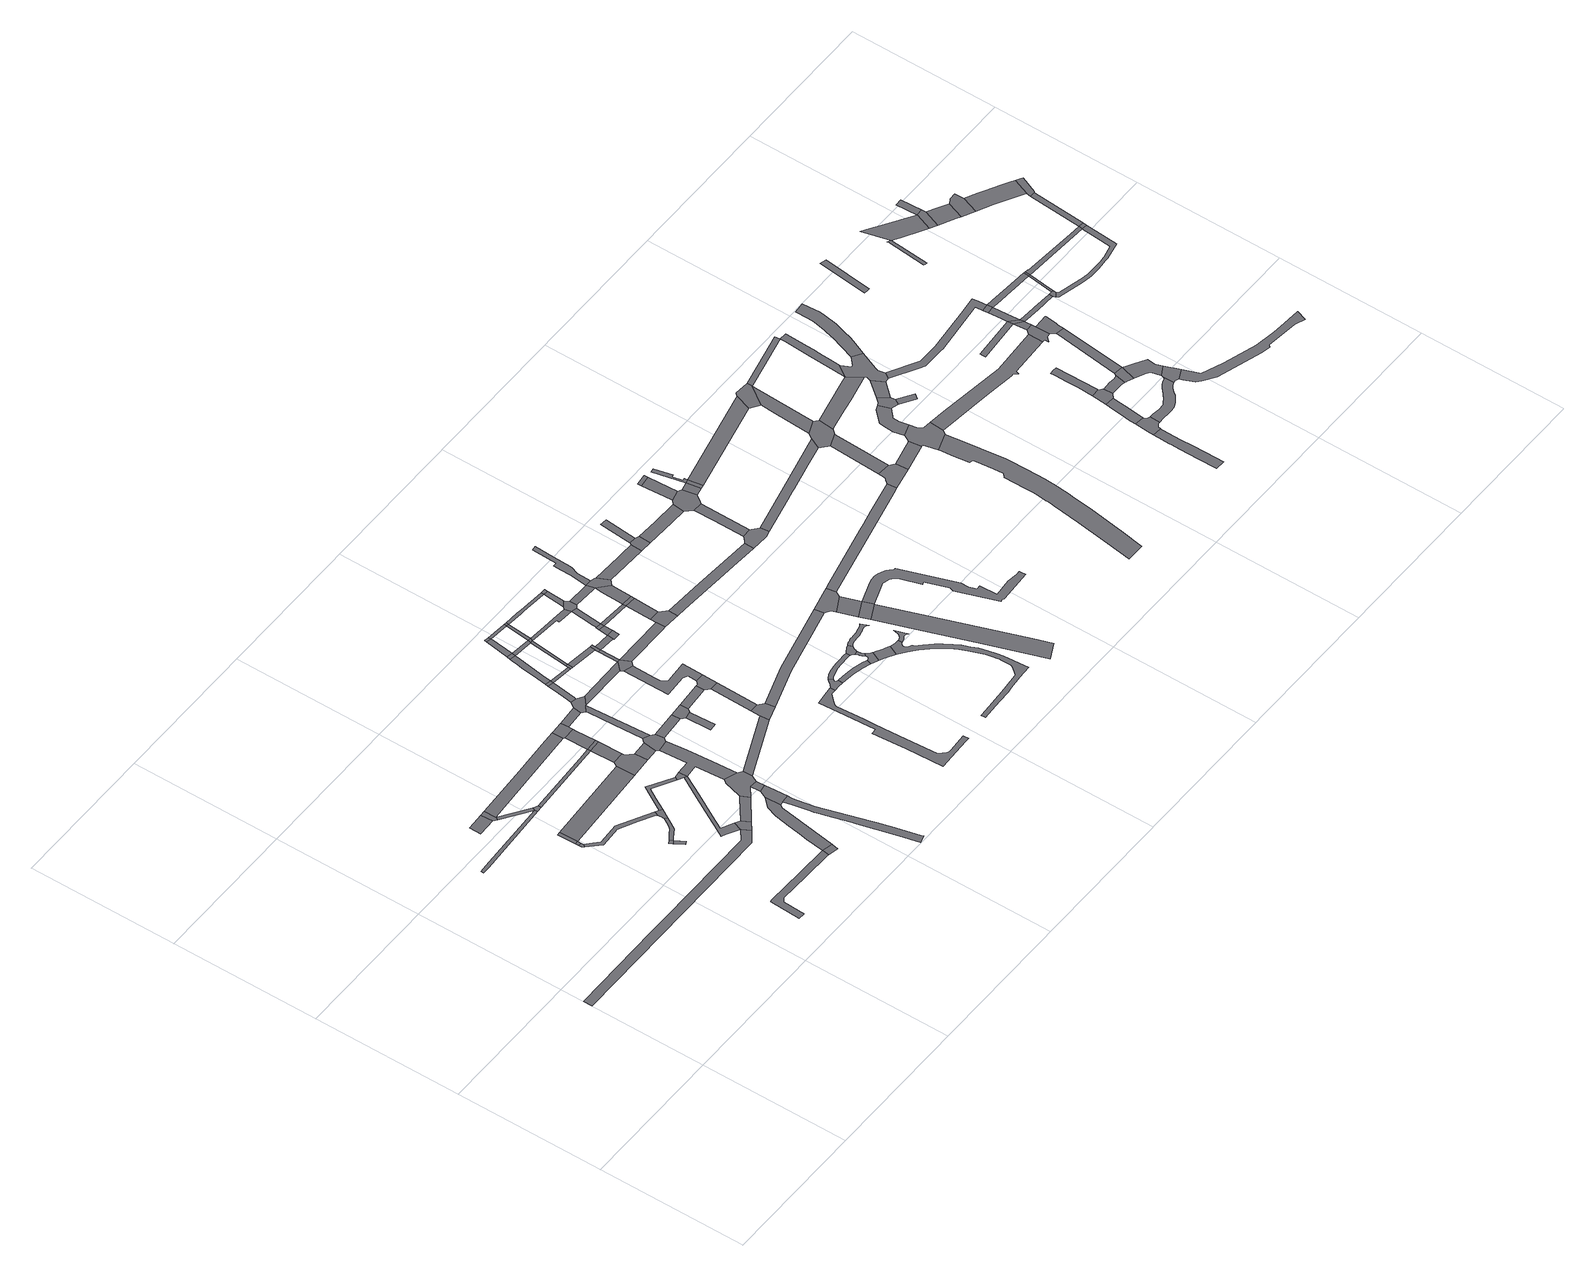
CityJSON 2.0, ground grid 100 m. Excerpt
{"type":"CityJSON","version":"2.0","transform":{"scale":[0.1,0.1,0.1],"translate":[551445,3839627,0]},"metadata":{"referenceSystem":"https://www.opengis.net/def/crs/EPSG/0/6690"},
"CityObjects":{
"road1":{"type":"Road","attributes":{"RoadStructureAttribute.sectionType":"1"},"geometry":[{"type":"MultiSurface","lod":"1","boundaries":[[[0,1,2,3,4,5,6,7]]]}]},
"road2":{"type":"Road","attributes":{"RoadStructureAttribute.sectionType":"1"},"geometry":[{"type":"MultiSurface","lod":"1","boundaries":[[[8,9,10,11,12,13]]]}]},
"road3":{"type":"Road","attributes":{"RoadStructureAttribute.sectionType":"1"},"geometry":[{"type":"MultiSurface","lod":"1","boundaries":[[[14,15,16,17,18,19]]]}]},
"road4":{"type":"Road","geometry":[{"type":"MultiSurface","lod":"1","boundaries":[[[20,21,22,23,24]]]}]},
"road5":{"type":"Road","attributes":{"RoadStructureAttribute.sectionType":"1"},"geometry":[{"type":"MultiSurface","lod":"1","boundaries":[[[25,26,21,20]]]}]},
"road6":{"type":"Road","geometry":[{"type":"MultiSurface","lod":"1","boundaries":[[[27,28,26,25]]]}]},
"road7":{"type":"Road","geometry":[{"type":"MultiSurface","lod":"1","boundaries":[[[29,14,19,30,31]]]}]},
"road8":{"type":"Road","attributes":{"RoadStructureAttribute.sectionType":"1"},"geometry":[{"type":"MultiSurface","lod":"1","boundaries":[[[31,30,8,32]]]}]},
"road9":{"type":"Road","attributes":{"RoadStructureAttribute.sectionType":"1"},"geometry":[{"type":"MultiSurface","lod":"1","boundaries":[[[33,34,35,36,37,38,39,40,41,42,43,44]]]}]},
"road10":{"type":"Road","attributes":{"RoadStructureAttribute.sectionType":"1"},"geometry":[{"type":"MultiSurface","lod":"1","boundaries":[[[45,46,47,24,23,48,49,50,51,52,53,54]]]}]},
"road11":{"type":"Road","geometry":[{"type":"MultiSurface","lod":"1","boundaries":[[[32,8,13,55,56]]]}]},
"road12":{"type":"Road","geometry":[{"type":"MultiSurface","lod":"1","boundaries":[[[57,58,59,60]]]}]},
"road13":{"type":"Road","geometry":[{"type":"MultiSurface","lod":"1","boundaries":[[[61,62,60,59]]]}]},
"road14":{"type":"Road","attributes":{"RoadStructureAttribute.sectionType":"1"},"geometry":[{"type":"MultiSurface","lod":"1","boundaries":[[[63,64,65,66,67,57,60,68,69,70,71]]]}]},
"road15":{"type":"Road","attributes":{"RoadStructureAttribute.sectionType":"1"},"geometry":[{"type":"MultiSurface","lod":"1","boundaries":[[[72,73,74,75,27,25,76,77]]]}]},
"road16":{"type":"Road","geometry":[{"type":"MultiSurface","lod":"1","boundaries":[[[54,53,78,79,63,71,80,81]]]}]},
"road17":{"type":"Road","attributes":{"RoadStructureAttribute.sectionType":"1"},"geometry":[{"type":"MultiSurface","lod":"1","boundaries":[[[82,83,84,29,31,85,86]]]}]},
"road18":{"type":"Road","geometry":[{"type":"MultiSurface","lod":"1","boundaries":[[[44,43,87,88]]]}]},
"road19":{"type":"Road","geometry":[{"type":"MultiSurface","lod":"1","boundaries":[[[89,0,7,90,91]]]}]},
"road20":{"type":"Road","attributes":{"RoadStructureAttribute.sectionType":"1"},"geometry":[{"type":"MultiSurface","lod":"1","boundaries":[[[92,93,56,55,94,95]]]}]},
"road21":{"type":"Road","attributes":{"RoadStructureAttribute.sectionType":"1"},"geometry":[{"type":"MultiSurface","lod":"1","boundaries":[[[96,97,98,99,100,101,0,89,102,103,104,105]]]}]},
"road22":{"type":"Road","attributes":{"RoadStructureAttribute.sectionType":"1"},"geometry":[{"type":"MultiSurface","lod":"1","boundaries":[[[106,107,81,80,108,109,110,111]]]}]},
"road23":{"type":"Road","attributes":{"RoadStructureAttribute.sectionType":"1"},"geometry":[{"type":"MultiSurface","lod":"1","boundaries":[[[112,113,114,115,116,117,44,88,118,119]]]}]},
"road24":{"type":"Road","attributes":{"RoadStructureAttribute.sectionType":"1"},"geometry":[{"type":"MultiSurface","lod":"1","boundaries":[[[120,121,91,90,122]]]}]},
"road25":{"type":"Road","geometry":[{"type":"MultiSurface","lod":"1","boundaries":[[[123,111,110,96,105]]]}]},
"road26":{"type":"Road","attributes":{"function":"3","RoadStructureAttribute.sectionType":"1"},"geometry":[{"type":"MultiSurface","lod":"1","boundaries":[[[124,125,126,127,128,129,130,131,132,133,134,135,136,137,138,139,140,141,142,143]]]}]},
"road27":{"type":"Road","geometry":[{"type":"MultiSurface","lod":"1","boundaries":[[[144,145,146,72,77,147,148,149]]]}]},
"road28":{"type":"Road","geometry":[{"type":"MultiSurface","lod":"1","boundaries":[[[150,151,152,112,119,133,132]]]}]},
"road29":{"type":"Road","attributes":{"RoadStructureAttribute.sectionType":"1"},"geometry":[{"type":"MultiSurface","lod":"1","boundaries":[[[153,95,146,145]]]}]},
"road30":{"type":"Road","geometry":[{"type":"MultiSurface","lod":"1","boundaries":[[[154,155,156,157,158,159,120,122,160,161,162,163,164,165,166]]]}]},
"road31":{"type":"Road","geometry":[{"type":"MultiSurface","lod":"1","boundaries":[[[167,92,95,153]]]}]},
"road32":{"type":"Road","attributes":{"function":"3","RoadStructureAttribute.sectionType":"1"},"geometry":[{"type":"MultiSurface","lod":"1","boundaries":[[[160,152,151,161]]]}]},
"road33":{"type":"Road","attributes":{"RoadStructureAttribute.sectionType":"1"},"geometry":[{"type":"MultiSurface","lod":"1","boundaries":[[[168,169,170,92,167]]]}]},
"road34":{"type":"Road","geometry":[{"type":"MultiSurface","lod":"1","boundaries":[[[171,172,173,174,175,123,105,176,154,166]]]}]},
"road35":{"type":"Road","geometry":[{"type":"MultiSurface","lod":"1","boundaries":[[[177,178,82,86,170,169,179,180]]]}]},
"road36":{"type":"Road","attributes":{"RoadStructureAttribute.sectionType":"1"},"geometry":[{"type":"MultiSurface","lod":"1","boundaries":[[[181,149,148,182]]]}]},
"road37":{"type":"Road","geometry":[{"type":"MultiSurface","lod":"1","boundaries":[[[183,184,181,182,185,186,174,173,187,188,189,190]]]}]},
"road38":{"type":"Road","attributes":{"RoadStructureAttribute.sectionType":"1"},"geometry":[{"type":"MultiSurface","lod":"1","boundaries":[[[191,177,180,192]]]}]},
"road39":{"type":"Road","attributes":{"function":"3","RoadStructureAttribute.sectionType":"1"},"geometry":[{"type":"MultiSurface","lod":"1","boundaries":[[[193,194,195,196,183,190]]]}]},
"road40":{"type":"Road","attributes":{"RoadStructureAttribute.sectionType":"1"},"geometry":[{"type":"MultiSurface","lod":"1","boundaries":[[[197,189,188,198]]]}]},
"road41":{"type":"Road","geometry":[{"type":"MultiSurface","lod":"1","boundaries":[[[199,191,192,194,193,200,201]]]}]},
"road42":{"type":"Road","attributes":{"RoadStructureAttribute.sectionType":"1"},"geometry":[{"type":"MultiSurface","lod":"1","boundaries":[[[202,203,164,163,204]]]}]},
"road43":{"type":"Road","attributes":{"function":"3","RoadStructureAttribute.sectionType":"1"},"geometry":[{"type":"MultiSurface","lod":"1","boundaries":[[[205,206,207,208,209,199,201,210,211,212,213]]]}]},
"road44":{"type":"Road","geometry":[{"type":"MultiSurface","lod":"1","boundaries":[[[214,205,213,215]]]}]},
"road45":{"type":"Road","geometry":[{"type":"MultiSurface","lod":"1","boundaries":[[[216,217,218,219]]]}]},
"road46":{"type":"Road","geometry":[{"type":"MultiSurface","lod":"1","boundaries":[[[220,197,198,219,218,221]]]}]},
"road47":{"type":"Road","attributes":{"function":"3","RoadStructureAttribute.sectionType":"1"},"geometry":[{"type":"MultiSurface","lod":"1","boundaries":[[[222,223,224,225,226,227,214,215,228,229,230]]]}]},
"road48":{"type":"Road","attributes":{"RoadStructureAttribute.sectionType":"1"},"geometry":[{"type":"MultiSurface","lod":"1","boundaries":[[[231,215,213,232,233,234]]]}]},
"road49":{"type":"Road","attributes":{"RoadStructureAttribute.sectionType":"1"},"geometry":[{"type":"MultiSurface","lod":"1","boundaries":[[[235,236,200,193,237,238]]]}]},
"road50":{"type":"Road","geometry":[{"type":"MultiSurface","lod":"1","boundaries":[[[239,222,230,240]]]}]},
"road51":{"type":"Road","geometry":[{"type":"MultiSurface","lod":"1","boundaries":[[[241,234,233,242,243]]]}]},
"road52":{"type":"Road","attributes":{"RoadStructureAttribute.sectionType":"1"},"geometry":[{"type":"MultiSurface","lod":"1","boundaries":[[[244,220,221,245]]]}]},
"road53":{"type":"Road","attributes":{"function":"3","RoadStructureAttribute.sectionType":"1"},"geometry":[{"type":"MultiSurface","lod":"1","boundaries":[[[246,239,240,247]]]}]},
"road54":{"type":"Road","geometry":[{"type":"MultiSurface","lod":"1","boundaries":[[[248,246,247,249]]]}]},
"road55":{"type":"Road","attributes":{"RoadStructureAttribute.sectionType":"1"},"geometry":[{"type":"MultiSurface","lod":"1","boundaries":[[[240,230,250,251]]]}]},
"road56":{"type":"Road","geometry":[{"type":"MultiSurface","lod":"1","boundaries":[[[252,202,204,253,254,255]]]}]},
"road57":{"type":"Road","attributes":{"RoadStructureAttribute.sectionType":"1"},"geometry":[{"type":"MultiSurface","lod":"1","boundaries":[[[256,257,250,258,241,243]]]}]},
"road58":{"type":"Road","attributes":{"RoadStructureAttribute.sectionType":"1"},"geometry":[{"type":"MultiSurface","lod":"1","boundaries":[[[259,252,255,260]]]}]},
"road59":{"type":"Road","attributes":{"RoadStructureAttribute.sectionType":"1"},"geometry":[{"type":"MultiSurface","lod":"1","boundaries":[[[243,242,261,262,263]]]}]},
"road60":{"type":"Road","geometry":[{"type":"MultiSurface","lod":"1","boundaries":[[[238,237,264,265,266,267]]]}]},
"road61":{"type":"Road","geometry":[{"type":"MultiSurface","lod":"1","boundaries":[[[251,250,257,268]]]}]},
"road62":{"type":"Road","attributes":{"RoadStructureAttribute.sectionType":"1"},"geometry":[{"type":"MultiSurface","lod":"1","boundaries":[[[269,249,247,270,271]]]}]},
"road63":{"type":"Road","geometry":[{"type":"MultiSurface","lod":"1","boundaries":[[[272,273,244,245,259,260,274]]]}]},
"road64":{"type":"Road","attributes":{"RoadStructureAttribute.sectionType":"1"},"geometry":[{"type":"MultiSurface","lod":"1","boundaries":[[[264,275,276,277,272,274,278,279,280,281,265]]]}]},
"road65":{"type":"Road","geometry":[{"type":"MultiSurface","lod":"1","boundaries":[[[282,283,238,267]]]}]},
"road66":{"type":"Road","attributes":{"RoadStructureAttribute.sectionType":"1"},"geometry":[{"type":"MultiSurface","lod":"1","boundaries":[[[270,251,268,284,285]]]}]},
"road67":{"type":"Road","geometry":[{"type":"MultiSurface","lod":"1","boundaries":[[[286,287,288,263,262,289,283,282,290]]]}]},
"road68":{"type":"Road","geometry":[{"type":"MultiSurface","lod":"1","boundaries":[[[271,270,285,291]]]}]},
"road69":{"type":"Road","attributes":{"RoadStructureAttribute.sectionType":"1"},"geometry":[{"type":"MultiSurface","lod":"1","boundaries":[[[292,293,294,295,296,297,298,299,300,301,302,303,304,305,306,307,308,309,310,311,312,313,314,315,316,317,318,319,320,321,322]]]}]},
"road70":{"type":"Road","attributes":{"RoadStructureAttribute.sectionType":"1"},"geometry":[{"type":"MultiSurface","lod":"1","boundaries":[[[290,282,323,324]]]}]},
"road71":{"type":"Road","attributes":{"RoadStructureAttribute.sectionType":"1"},"geometry":[{"type":"MultiSurface","lod":"1","boundaries":[[[325,326,268,257,327,328,329,330,331,332]]]}]},
"road72":{"type":"Road","attributes":{"RoadStructureAttribute.sectionType":"1"},"geometry":[{"type":"MultiSurface","lod":"1","boundaries":[[[333,267,266,334,335,336]]]}]},
"road73":{"type":"Road","attributes":{"RoadStructureAttribute.sectionType":"1"},"geometry":[{"type":"MultiSurface","lod":"1","boundaries":[[[324,323,337,338,339]]]}]},
"road74":{"type":"Road","attributes":{"RoadStructureAttribute.sectionType":"1"},"geometry":[{"type":"MultiSurface","lod":"1","boundaries":[[[340,324,339,341,342]]]}]},
"road75":{"type":"Road","attributes":{"RoadStructureAttribute.sectionType":"1"},"geometry":[{"type":"MultiSurface","lod":"1","boundaries":[[[343,344,291,285,345,346,347,348,349]]]}]},
"road76":{"type":"Road","geometry":[{"type":"MultiSurface","lod":"1","boundaries":[[[350,351,352,340,342,353,354]]]}]},
"road77":{"type":"Road","geometry":[{"type":"MultiSurface","lod":"1","boundaries":[[[355,356,357,358,359,360,292,322,361,362,363,364,365,366,367,368]]]}]},
"road78":{"type":"Road","attributes":{"RoadStructureAttribute.sectionType":"1"},"geometry":[{"type":"MultiSurface","lod":"1","boundaries":[[[331,369,354,353,370]]]}]},
"road79":{"type":"Road","geometry":[{"type":"MultiSurface","lod":"1","boundaries":[[[371,372,332,331,370,373,374]]]}]},
"road80":{"type":"Road","attributes":{"RoadStructureAttribute.sectionType":"1"},"geometry":[{"type":"MultiSurface","lod":"1","boundaries":[[[375,353,342,376,377]]]}]},
"road81":{"type":"Road","attributes":{"RoadStructureAttribute.sectionType":"1"},"geometry":[{"type":"MultiSurface","lod":"1","boundaries":[[[348,372,371,378]]]}]},
"road82":{"type":"Road","attributes":{"RoadStructureAttribute.sectionType":"1"},"geometry":[{"type":"MultiSurface","lod":"1","boundaries":[[[379,380,254,253,381,382]]]}]},
"road83":{"type":"Road","attributes":{"RoadStructureAttribute.sectionType":"1"},"geometry":[{"type":"MultiSurface","lod":"1","boundaries":[[[383,384,385,386,387,363,362,388,389,390,391,392,393]]]}]},
"road84":{"type":"Road","attributes":{"RoadStructureAttribute.sectionType":"1"},"geometry":[{"type":"MultiSurface","lod":"1","boundaries":[[[394,395,396,397,398,399,400,401,402,355,368,403,404,405,406,407,408,409,410,411,412,413,414]]]}]},
"road85":{"type":"Road","geometry":[{"type":"MultiSurface","lod":"1","boundaries":[[[349,348,378,415]]]}]},
"road86":{"type":"Road","geometry":[{"type":"MultiSurface","lod":"1","boundaries":[[[416,336,335,417,418,419,420,421,422]]]}]},
"road87":{"type":"Road","attributes":{"RoadStructureAttribute.sectionType":"1"},"geometry":[{"type":"MultiSurface","lod":"1","boundaries":[[[423,374,373,424,425,426]]]}]},
"road88":{"type":"Road","attributes":{"RoadStructureAttribute.sectionType":"1"},"geometry":[{"type":"MultiSurface","lod":"1","boundaries":[[[376,416,422,427,428]]]}]},
"road89":{"type":"Road","geometry":[{"type":"MultiSurface","lod":"1","boundaries":[[[377,376,428,429]]]}]},
"road90":{"type":"Road","attributes":{"RoadStructureAttribute.sectionType":"1"},"geometry":[{"type":"MultiSurface","lod":"1","boundaries":[[[425,430,431,377,429,432]]]}]},
"road91":{"type":"Road","attributes":{"RoadStructureAttribute.sectionType":"1"},"geometry":[{"type":"MultiSurface","lod":"1","boundaries":[[[433,434,435,436,437,438,439,440,441,442,443,393,392,444,445,446]]]}]},
"road92":{"type":"Road","attributes":{"RoadStructureAttribute.sectionType":"1"},"geometry":[{"type":"MultiSurface","lod":"1","boundaries":[[[447,448,449,450,451,452,453,454,455,456,457,458,459,460,461,462,463,464,465,466,467,468,469,470,439,438]]]}]},
"road93":{"type":"Road","geometry":[{"type":"MultiSurface","lod":"1","boundaries":[[[471,472,473,474,475,414,413,476,477,478,479,480,481,482,483,484,485,458,457,486,487,488,489,490,491,492,493,494]]]}]},
"road94":{"type":"Road","geometry":[{"type":"MultiSurface","lod":"1","boundaries":[[[426,425,432,495,496,497,498]]]}]},
"road95":{"type":"Road","geometry":[{"type":"MultiSurface","lod":"1","boundaries":[[[499,500,501,502,503,504,505,506,446,445,507,508,509]]]}]},
"road96":{"type":"Road","attributes":{"RoadStructureAttribute.sectionType":"1"},"geometry":[{"type":"MultiSurface","lod":"1","boundaries":[[[510,511,512,513,514,515,516,517,518,519,520,521,522,523,426,498]]]}]},
"road97":{"type":"Road","attributes":{"RoadStructureAttribute.sectionType":"1"},"geometry":[{"type":"MultiSurface","lod":"1","boundaries":[[[524,525,526,527,528,529,530,531,509,508,532,533,534,535,536,537,538,539,540,541,542,543,544,545,546,547,548,549,550,551,552,553,554,555,556,557,558,559,560,561,562,563,564,565,566,567,568,569,570,571,572,573,574,575,576,577,578,579,580,581,582,583,584,585,586,587,588,589,590,591,592,593,594,595,596,597,598,599]]]}]},
"road98":{"type":"Road","attributes":{"RoadStructureAttribute.sectionType":"1"},"geometry":[{"type":"MultiSurface","lod":"1","boundaries":[[[600,601,602,603,604,605,606,607,608,609,610,611,612,613,614,615,616,617,618,619,620,621,622,623,624,625,626,627,628,629,630,631,632,633,634,635,636,637,638,639,640,641,642,643,644,645,646,647,648,649,650,651,652,653,654,655,471,494]]]}]},
"road99":{"type":"Road","attributes":{"RoadStructureAttribute.sectionType":"1"},"geometry":[{"type":"MultiSurface","lod":"1","boundaries":[[[656,657,496,495,658,659]]]}]},
"road100":{"type":"Road","geometry":[{"type":"MultiSurface","lod":"1","boundaries":[[[660,661,662,663,664,665,666,667,668,669,670,671,672,673,674,675,676,677,678,679,680,681,682,683,684,685,686,687,688,689,690,691,692,693,694,695,696,697,698,699,700,599,598]]]}]},
"road101":{"type":"Road","attributes":{"RoadStructureAttribute.sectionType":"1"},"geometry":[{"type":"MultiSurface","lod":"1","boundaries":[[[701,420,419,702,703,704,705,706]]]}]},
"road102":{"type":"Road","geometry":[{"type":"MultiSurface","lod":"1","boundaries":[[[707,708,379,382,709,710,711,712]]]}]},
"road103":{"type":"Road","attributes":{"RoadStructureAttribute.sectionType":"1"},"geometry":[{"type":"MultiSurface","lod":"1","boundaries":[[[711,710,713,714]]]}]},
"road104":{"type":"Road","attributes":{"RoadStructureAttribute.sectionType":"1"},"geometry":[{"type":"MultiSurface","lod":"1","boundaries":[[[714,713,715,716]]]}]},
"road105":{"type":"Road","attributes":{"RoadStructureAttribute.sectionType":"1"},"geometry":[{"type":"MultiSurface","lod":"1","boundaries":[[[717,718,719,720,716,715,721,722,723,724,725]]]}]},
"road106":{"type":"Road","geometry":[{"type":"MultiSurface","lod":"1","boundaries":[[[726,659,658,727,728,729,730,731]]]}]},
"road107":{"type":"Road","geometry":[{"type":"MultiSurface","lod":"1","boundaries":[[[732,733,734,735,736,726,731]]]}]},
"road108":{"type":"Road","attributes":{"RoadStructureAttribute.sectionType":"1"},"geometry":[{"type":"MultiSurface","lod":"1","boundaries":[[[737,728,727,738,739,740]]]}]},
"road109":{"type":"Road","attributes":{"RoadStructureAttribute.sectionType":"1"},"geometry":[{"type":"MultiSurface","lod":"1","boundaries":[[[741,742,743,744,745,746,747,748,749,750,751,752,753,754,755,756,757,758,759,760,761,762,763,764,765,766,767,768,769,770,771,772,773,774,775,776,777,778,779]]]}]},
"road110":{"type":"Road","geometry":[{"type":"MultiSurface","lod":"1","boundaries":[[[780,781,782,706,705,783,784,785,786,787,788,789]]]}]},
"road111":{"type":"Road","attributes":{"RoadStructureAttribute.sectionType":"1"},"geometry":[{"type":"MultiSurface","lod":"1","boundaries":[[[790,791,780,789,792]]]}]},
"road112":{"type":"Road","geometry":[{"type":"MultiSurface","lod":"1","boundaries":[[[793,794,795,740,739,790,792,796,797,798,799,800,801]]]}]},
"road113":{"type":"Road","attributes":{"RoadStructureAttribute.sectionType":"1"},"geometry":[{"type":"MultiSurface","lod":"1","boundaries":[[[802,803,804,795,794]]]}]},
"road114":{"type":"Road","attributes":{"RoadStructureAttribute.sectionType":"1"},"geometry":[{"type":"MultiSurface","lod":"1","boundaries":[[[805,806,807,808,809,810,811,707,712,812,813,814,815]]]}]},
"road115":{"type":"Road","geometry":[{"type":"MultiSurface","lod":"1","boundaries":[[[816,817,803,802]]]}]},
"road116":{"type":"Road","attributes":{"RoadStructureAttribute.sectionType":"1"},"geometry":[{"type":"MultiSurface","lod":"1","boundaries":[[[818,801,800,819]]]}]},
"road117":{"type":"Road","geometry":[{"type":"MultiSurface","lod":"1","boundaries":[[[820,818,819,821]]]}]},
"road118":{"type":"Road","attributes":{"RoadStructureAttribute.sectionType":"1"},"geometry":[{"type":"MultiSurface","lod":"1","boundaries":[[[822,823,824,825,826,827,818,820]]]}]},
"road119":{"type":"Road","attributes":{"RoadStructureAttribute.sectionType":"1"},"geometry":[{"type":"MultiSurface","lod":"1","boundaries":[[[828,829,786,785,830,831,832,833,834,835]]]}]},
"road120":{"type":"Road","attributes":{"RoadStructureAttribute.sectionType":"1"},"geometry":[{"type":"MultiSurface","lod":"1","boundaries":[[[836,837,820,821,838]]]}]},
"road121":{"type":"Road","geometry":[{"type":"MultiSurface","lod":"1","boundaries":[[[839,840,841,842,805,815,843,844,845]]]}]},
"road122":{"type":"Road","attributes":{"RoadStructureAttribute.sectionType":"1"},"geometry":[{"type":"MultiSurface","lod":"1","boundaries":[[[846,847,848,849,839,845]]]}]},
"road123":{"type":"Road","attributes":{"RoadStructureAttribute.sectionType":"1"},"geometry":[{"type":"MultiSurface","lod":"1","boundaries":[[[850,851,852,853,854,855,856,857,858,859,860,861,862,863,864,865,866,867,868,869,870,871,872,873,874,875,876,877,878,879,880,881,882,883,884]]]}]},
"road124":{"type":"Road","geometry":[{"type":"MultiSurface","lod":"1","boundaries":[[[885,886,828,835,849,848,887,888,889]]]}]},
"road125":{"type":"Road","attributes":{"RoadStructureAttribute.sectionType":"1"},"geometry":[{"type":"MultiSurface","lod":"1","boundaries":[[[890,844,843,891]]]}]},
"road126":{"type":"Road","attributes":{"RoadStructureAttribute.sectionType":"1"},"geometry":[{"type":"MultiSurface","lod":"1","boundaries":[[[892,893,894,895,896,886,885]]]}]},
"road127":{"type":"Road","geometry":[{"type":"MultiSurface","lod":"1","boundaries":[[[897,898,836,838,899,900,894,893,901]]]}]},
"road128":{"type":"Road","geometry":[{"type":"MultiSurface","lod":"1","boundaries":[[[902,903,904,905,906,890,891,907,866,865,908,909]]]}]},
"road129":{"type":"Road","attributes":{"RoadStructureAttribute.sectionType":"1"},"geometry":[{"type":"MultiSurface","lod":"1","boundaries":[[[910,911,912,913,914,905,904,915,916,917,918]]]}]},
"road130":{"type":"Road","attributes":{"RoadStructureAttribute.sectionType":"1"},"geometry":[{"type":"MultiSurface","lod":"1","boundaries":[[[919,920,921,889,888,922,923,924,925,926]]]}]},
"road131":{"type":"Road","geometry":[{"type":"MultiSurface","lod":"1","boundaries":[[[927,928,910,918,929,930,931]]]}]},
"road132":{"type":"Road","geometry":[{"type":"MultiSurface","lod":"1","boundaries":[[[932,933,934,935,930,929]]]}]},
"road133":{"type":"Road","attributes":{"RoadStructureAttribute.sectionType":"1"},"geometry":[{"type":"MultiSurface","lod":"1","boundaries":[[[936,937,901,893,938,939,940]]]}]},
"road134":{"type":"Road","geometry":[{"type":"MultiSurface","lod":"1","boundaries":[[[941,927,931,942]]]}]},
"road135":{"type":"Road","geometry":[{"type":"MultiSurface","lod":"1","boundaries":[[[943,944,945,919,926,946,941,942,947,948,949,950,951,952,953]]]}]},
"road136":{"type":"Road","attributes":{"RoadStructureAttribute.sectionType":"1"},"geometry":[{"type":"MultiSurface","lod":"1","boundaries":[[[940,954,955,956,919,945,957,958,959,960,961]]]}]},
"road137":{"type":"Road","attributes":{"RoadStructureAttribute.sectionType":"1"},"geometry":[{"type":"MultiSurface","lod":"1","boundaries":[[[962,963,964,965,966,967,968,969,970,971,972,973,974]]]}]},
"road138":{"type":"Road","geometry":[{"type":"MultiSurface","lod":"1","boundaries":[[[975,976,962,974,977,978,979,980,981,982,983,984,985,986,987,988,989,990,991,992]]]}]},
"road139":{"type":"Road","attributes":{"RoadStructureAttribute.sectionType":"1"},"geometry":[{"type":"MultiSurface","lod":"1","boundaries":[[[993,994,909,908,995,996,997,998,999,1000,1001,1002]]]}]},
"road140":{"type":"Road","attributes":{"RoadStructureAttribute.sectionType":"1"},"geometry":[{"type":"MultiSurface","lod":"1","boundaries":[[[1003,1004,1005,1006,975,992,1007,1008,1009,1010]]]}]},
"road141":{"type":"Road","attributes":{"RoadStructureAttribute.sectionType":"1"},"geometry":[{"type":"MultiSurface","lod":"1","boundaries":[[[1011,1012,1013,1014,1015,1016,1017,1018,1019,1020,1021,1022,1023,1024,1025,953,952]]]}]},
"road142":{"type":"Road","geometry":[{"type":"MultiSurface","lod":"1","boundaries":[[[1026,1027,1028,1029,1030,1003,1010,1031,1032]]]}]},
"road143":{"type":"Road","attributes":{"RoadStructureAttribute.sectionType":"1"},"geometry":[{"type":"MultiSurface","lod":"1","boundaries":[[[1033,1034,1035,1036,1037,1038,1039,1040,1029,1028]]]}]},
"road144":{"type":"Road","attributes":{"RoadStructureAttribute.sectionType":"1"},"geometry":[{"type":"MultiSurface","lod":"1","boundaries":[[[1041,1042,1043,1044,1045,1046,1047,1048,1049,1050,1051,1052,1053,1054,987,986,1055,1056,1057,1058,1059,1060,1061,1062,1063,1064,1065,1066,1067,1068,1069]]]}]},
"road145":{"type":"Road","attributes":{"RoadStructureAttribute.sectionType":"1"},"geometry":[{"type":"MultiSurface","lod":"1","boundaries":[[[1070,1071,1072,1073,1074,1075,948,947,1076,1077,1078,1079,1080,1081,1082,1083,1084]]]}]},
"road146":{"type":"Road","attributes":{"RoadStructureAttribute.sectionType":"1"},"geometry":[{"type":"MultiSurface","lod":"1","boundaries":[[[1085,1086,1087,1088,1089,1090,1091,1092,1093,1032,1031,1094,1095,1096]]]}]},
"road147":{"type":"Road","geometry":[{"type":"MultiSurface","lod":"1","boundaries":[[[1097,1098,1085,1096,1099,1100,1101,1102]]]}]},
"road148":{"type":"Road","attributes":{"RoadStructureAttribute.sectionType":"1"},"geometry":[{"type":"MultiSurface","lod":"1","boundaries":[[[1103,1104,1105,1106,1107,1108,1109,1110]]]}]},
"road149":{"type":"Road","attributes":{"RoadStructureAttribute.sectionType":"1"},"geometry":[{"type":"MultiSurface","lod":"1","boundaries":[[[1111,1112,1113,1114,1115,1116,1102,1101,1117,1118,1119,1120,1121]]]}]},
"road150":{"type":"Road","geometry":[{"type":"MultiSurface","lod":"1","boundaries":[[[1122,1123,1121,1120,1124,1125,1041,1069,1126,1127,1128,1129,1130,1131]]]}]},
"road151":{"type":"Road","attributes":{"RoadStructureAttribute.sectionType":"1"},"geometry":[{"type":"MultiSurface","lod":"1","boundaries":[[[1132,1097,1102,1133,1134]]]}]},
"road152":{"type":"Road","geometry":[{"type":"MultiSurface","lod":"1","boundaries":[[[1135,1136,1137,1002,1001,1138,1139,1140,1141,1142]]]}]},
"road153":{"type":"Road","geometry":[{"type":"MultiSurface","lod":"1","boundaries":[[[1110,1137,1136,1143,1144]]]}]},
"road154":{"type":"Road","geometry":[{"type":"MultiSurface","lod":"1","boundaries":[[[1103,1110,1144,1145]]]}]},
"road155":{"type":"Road","attributes":{"RoadStructureAttribute.sectionType":"1"},"geometry":[{"type":"MultiSurface","lod":"1","boundaries":[[[1146,1147,1148,1149,1150,1151]]]}]},
"road156":{"type":"Road","attributes":{"RoadStructureAttribute.sectionType":"1"},"geometry":[{"type":"MultiSurface","lod":"1","boundaries":[[[1152,1153,1154,1155,1103,1145]]]}]},
"road157":{"type":"Road","attributes":{"RoadStructureAttribute.sectionType":"1"},"geometry":[{"type":"MultiSurface","lod":"1","boundaries":[[[1156,1157,1158,1159,1160,1161,1142,1141,1132,1134]]]}]},
"road158":{"type":"Road","geometry":[{"type":"MultiSurface","lod":"1","boundaries":[[[1084,1083,1154,1153,1162]]]}]},
"road159":{"type":"Road","attributes":{"RoadStructureAttribute.sectionType":"1"},"geometry":[{"type":"MultiSurface","lod":"1","boundaries":[[[1163,1164,1165,1145,1144,1166,1167,1168,1169,1170]]]}]},
"road160":{"type":"Road","attributes":{"RoadStructureAttribute.sectionType":"1"},"geometry":[{"type":"MultiSurface","lod":"1","boundaries":[[[1171,1172,1173,1162,1153,1174,1175,1176,1177,1178,1179]]]}]},
"road161":{"type":"Road","attributes":{"RoadStructureAttribute.sectionType":"1"},"geometry":[{"type":"MultiSurface","lod":"1","boundaries":[[[1180,1181,1182,1183,1184,1185,1186,1187,1131,1130,1188,1189,1190,1191,1192,1193,1194,1195,1196,1197]]]}]},
"road162":{"type":"Road","geometry":[{"type":"MultiSurface","lod":"1","boundaries":[[[1170,1169,1198,1199,1200,1201]]]}]},
"road163":{"type":"Road","attributes":{"RoadStructureAttribute.sectionType":"1"},"geometry":[{"type":"MultiSurface","lod":"1","boundaries":[[[1202,1203,1204,1205,1206,1207,1208]]]}]},
"road164":{"type":"Road","attributes":{"RoadStructureAttribute.sectionType":"1"},"geometry":[{"type":"MultiSurface","lod":"1","boundaries":[[[1178,1209,1201,1200,1210,1211]]]}]},
"road165":{"type":"Road","geometry":[{"type":"MultiSurface","lod":"1","boundaries":[[[1179,1178,1211,1212]]]}]},
"road166":{"type":"Road","attributes":{"RoadStructureAttribute.sectionType":"1"},"geometry":[{"type":"MultiSurface","lod":"1","boundaries":[[[1213,1214,1215,1216,1217,1208,1218,1219,1220,1221,1222]]]}]},
"road167":{"type":"Road","attributes":{"RoadStructureAttribute.sectionType":"1"},"geometry":[{"type":"MultiSurface","lod":"1","boundaries":[[[1223,1224,1225,1226,1227,1228,1229,1230,1231,1232,1233,1199,1198,1234,1235,1236,1237,1238,1239,1240,1241,1242,1243,1244,1245]]]}]},
"road168":{"type":"Road","geometry":[{"type":"MultiSurface","lod":"1","boundaries":[[[1246,1222,1221,1247,1248]]]}]},
"road169":{"type":"Road","attributes":{"RoadStructureAttribute.sectionType":"1"},"geometry":[{"type":"MultiSurface","lod":"1","boundaries":[[[1249,1250,1251,1252,1212,1211,1253,1223,1254]]]}]},
"road170":{"type":"Road","geometry":[{"type":"MultiSurface","lod":"1","boundaries":[[[1255,1256,1222,1246]]]}]},
"road171":{"type":"Road","attributes":{"RoadStructureAttribute.sectionType":"1"},"geometry":[{"type":"MultiSurface","lod":"1","boundaries":[[[1257,1248,1247,1258,1259,1260]]]}]},
"road172":{"type":"Road","geometry":[{"type":"MultiSurface","lod":"1","boundaries":[[[1261,1262,1263,1260,1259,1264,1265]]]}]},
"road173":{"type":"Road","geometry":[{"type":"MultiSurface","lod":"1","boundaries":[[[1254,1223,1245,1266]]]}]},
"road174":{"type":"Road","attributes":{"RoadStructureAttribute.sectionType":"1"},"geometry":[{"type":"MultiSurface","lod":"1","boundaries":[[[1267,1268,1269,1270,1265,1264,1271,1272,1273,1274]]]}]},
"road175":{"type":"Road","attributes":{"RoadStructureAttribute.sectionType":"1"},"geometry":[{"type":"MultiSurface","lod":"1","boundaries":[[[1275,1254,1266,1276,1277]]]}]},
"road176":{"type":"Road","geometry":[{"type":"MultiSurface","lod":"1","boundaries":[[[1278,1274,1273,1279,1275,1277,1280,1281]]]}]}
},
"vertices":[
[1612,896,0],[1543,844,0],[802,844,0],[666,845,0],[6,843,0],[6,782,0],[1564,785,0],[1640,842,0],
[1043,1937,0],[531,1910,0],[481,1907,0],[481,1887,0],[529,1887,0],[1046,1917,0],
[831,2163,0],[801,2161,0],[799,2161,0],[715,2156,0],[716,2079,0],[835,2082,0],
[991,1572,0],[969,1571,0],[969,1551,0],[980,1540,0],[992,1557,0],
[991,1597,0],[969,1594,0],
[986,1720,0],[964,1718,0],
[867,2165,0],[861,2064,0],[870,2083,0],
[1053,1958,0],
[1534,427,0],[1271,432,0],[1258,432,0],[1257,426,0],[1246,221,0],[1290,218,0],[1298,368,0],[1323,388,0],[1534,382,0],[1743,377,0],[1743,375,0],[1750,422,0],
[1215,1494,0],[1065,1485,0],[1033,1516,0],[1018,1500,0],[1055,1460,0],[1200,1469,0],[1318,1407,0],[1406,1358,0],[1424,1344,0],[1435,1374,0],
[1084,1919,0],[1083,1938,0],
[1303,1179,0],[1282,1166,0],[1293,1142,0],[1315,1158,0],
[1331,1083,0],[1354,1093,0],
[1424,1299,0],[1407,1269,0],[1397,1253,0],[1377,1228,0],[1343,1205,0],[1334,1170,0],[1392,1208,0],[1428,1268,0],[1438,1286,0],
[1594,1755,0],[1591,1755,0],[1589,1755,0],[1520,1751,0],[1522,1627,0],[1597,1632,0],
[1424,1329,0],[1424,1319,0],[1475,1347,0],[1458,1361,0],
[1587,2206,0],[1516,2202,0],[1205,2184,0],[1517,2127,0],[1590,2131,0],
[1812,359,0],[1820,405,0],
[1632,954,0],[1694,882,0],[1665,937,0],
[1605,1968,0],[1518,1963,0],[1519,1943,0],[1605,1948,0],
[1748,1394,0],[1666,1248,0],[1581,1097,0],[1528,1002,0],[1502,957,0],[1529,942,0],[1550,997,0],[1602,1091,0],[1689,1246,0],[1766,1384,0],
[1559,1530,0],[1523,1470,0],[1524,1431,0],[1565,1500,0],[1710,1416,0],[1718,1436,0],
[1893,928,0],[1839,872,0],[1811,795,0],[1794,692,0],[1780,605,0],[1770,546,0],[1883,803,0],[1897,822,0],
[1817,1053,0],[1805,1043,0],[1846,997,0],
[1762,1440,0],
[2174,36,0],[2129,216,0],[2118,262,0],[2110,290,0],[2097,337,0],[2003,660,0],[1982,774,0],[1978,808,0],[1977,830,0],[1925,827,0],[1937,767,0],[1957,666,0],[1963,634,0],[1971,607,0],[1982,568,0],[2026,412,0],[2032,385,0],[2098,135,0],[2131,5,0],[2179,21,0],
[1692,1774,0],[1691,1789,0],[1609,1785,0],[1615,1633,0],[1738,1642,0],[1734,1730,0],
[1974,920,0],[1968,984,0],[1916,977,0],
[1686,1951,0],
[1871,1199,0],[1855,1179,0],[1852,1176,0],[1835,1112,0],[1823,1069,0],[1821,1062,0],[1914,1048,0],[1963,1042,0],[1967,1049,0],[1987,1086,0],[1984,1150,0],[1974,1156,0],[1955,1168,0],
[1685,1971,0],
[1681,2108,0],[1681,2124,0],[1601,2123,0],
[1942,1336,0],[1929,1507,0],[1916,1641,0],[1838,1630,0],[1852,1447,0],[1856,1393,0],
[1678,2211,0],[1598,2207,0],[1681,2146,0],[1681,2156,0],
[1832,1735,0],[1821,1647,0],
[1856,1764,0],[1846,1751,0],[1836,1632,0],[1837,1631,0],[1916,1646,0],[1933,1666,0],[1925,1723,0],[1899,1742,0],
[1818,2220,0],[1809,2164,0],
[1874,2178,0],[1836,2144,0],[1836,2133,0],[1846,1954,0],
[2100,1735,0],[2103,1678,0],
[1844,2257,0],[1927,2222,0],[1884,2250,0],
[2391,1322,0],[2382,1319,0],[2394,1261,0],
[1869,2437,0],[1860,2366,0],[1859,2357,0],[1858,2356,0],[1849,2287,0],[1885,2261,0],[1886,2265,0],[1906,2421,0],[1908,2429,0],
[1872,2457,0],[1911,2449,0],
[2137,1488,0],[2187,1491,0],[2178,1663,0],[2130,1653,0],
[2193,1741,0],[2195,1686,0],
[1912,2735,0],[1908,2714,0],[1906,2696,0],[1895,2627,0],[1881,2523,0],[1881,2522,0],[1920,2518,0],[1948,2709,0],[1951,2726,0],
[1928,2447,0],[1910,2429,0],[2053,2410,0],[2055,2430,0],
[2245,2225,0],[2235,2225,0],[2205,2176,0],[2255,2225,0],
[1916,2760,0],[1954,2751,0],
[2057,2447,0],[2069,2408,0],[2073,2445,0],
[2365,1752,0],[2367,1698,0],
[1941,2922,0],[1978,2914,0],
[1944,2938,0],[1973,2932,0],
[2085,2715,0],[2092,2737,0],
[2392,1388,0],[2497,1294,0],[2484,1354,0],[2448,1386,0],
[2090,2616,0],[2100,2715,0],[2073,2598,0],
[2398,1671,0],[2453,1669,0],
[2253,2384,0],[2253,2383,0],[2256,2422,0],
[2218,2156,0],[2280,2138,0],[2303,2162,0],[2275,2225,0],
[2110,2735,0],
[2083,2923,0],[2110,2903,0],[2111,2920,0],
[2399,1776,0],[2379,1753,0],[2455,1774,0],
[2218,1844,0],[2371,1853,0],[2401,1836,0],[2458,1914,0],[2308,1907,0],[2278,1939,0],[2277,1982,0],
[2273,2357,0],[2253,2357,0],
[2125,2896,0],[2126,2900,0],
[2275,2418,0],[2275,2419,0],[2267,2420,0],[2253,2379,0],[2273,2399,0],
[2127,2919,0],
[2799,1125,0],[2761,1121,0],[2667,1111,0],[2679,929,0],[2687,771,0],[2689,727,0],[2655,725,0],[2657,687,0],[2669,494,0],[2683,246,0],[2811,252,0],[2916,257,0],[2943,256,0],[2941,291,0],[2814,284,0],[2808,284,0],[2799,284,0],[2794,287,0],[2785,292,0],[2747,328,0],[2745,333,0],[2731,546,0],[2723,697,0],[2719,761,0],[2715,829,0],[2703,1015,0],[2708,1026,0],[2723,1047,0],[2763,1088,0],[2766,1089,0],[2800,1090,0],
[2385,2352,0],[2388,2393,0],
[2309,2719,0],[2198,2728,0],[2179,2708,0],[2312,2697,0],[2310,2677,0],[2328,2676,0],[2418,2668,0],[2406,2712,0],
[2434,2226,0],[2607,2163,0],[2632,2163,0],[2632,2228,0],
[2384,2345,0],[2433,2344,0],[2434,2392,0],
[2393,2455,0],[2435,2443,0],[2435,2450,0],
[2260,2908,0],[2227,2911,0],[2235,2891,0],[2262,2888,0],[2425,2874,0],[2433,2873,0],[2433,2893,0],
[2399,2478,0],[2395,2478,0],[2394,2466,0],[2437,2476,0],[2401,2478,0],
[2846,1172,0],[2836,1163,0],[2830,1153,0],[2824,1144,0],[2816,1136,0],[2808,1128,0],[2836,1091,0],[2874,1090,0],[2874,1122,0],[2866,1123,0],[2861,1127,0],[2857,1132,0],[2857,1139,0],[2862,1148,0],
[2403,2505,0],[2453,2658,0],
[2457,2753,0],[2421,2724,0],[2478,2674,0],[2475,2721,0],
[2445,2475,0],[2634,2440,0],[2634,2463,0],
[2466,2869,0],
[3240,1556,0],[2759,1444,0],[2775,1382,0],[3250,1493,0],
[3067,1090,0],[3013,1105,0],[3008,1106,0],[2961,1115,0],[2919,1120,0],[2899,1089,0],[2965,1079,0],[3014,1068,0],[3029,1064,0],[3085,1046,0],[3095,1079,0],
[3053,1209,0],[3004,1209,0],[2986,1208,0],[2973,1207,0],[2945,1206,0],[2934,1205,0],[2902,1200,0],[2877,1193,0],[2854,1179,0],[2864,1150,0],[2874,1158,0],[2887,1165,0],[2931,1176,0],[2947,1179,0],[2977,1181,0],[2985,1181,0],[2993,1181,0],[3039,1183,0],[3065,1182,0],[3071,1181,0],[3070,1209,0],
[2468,2893,0],
[2632,2265,0],[2663,2163,0],[2729,2159,0],[2743,2158,0],[2746,2223,0],[2735,2233,0],[2704,2264,0],
[2617,2718,0],[2630,2666,0],[2643,2665,0],[2632,2718,0],
[2707,2349,0],[2710,2436,0],
[2711,2459,0],
[2641,2620,0],[2635,2471,0],[2716,2601,0],
[3155,1095,0],[3148,1102,0],[3144,1105,0],[3139,1111,0],[3136,1114,0],[3133,1118,0],[3120,1105,0],[3121,1100,0],[3121,1095,0],[3116,1086,0],[3105,1080,0],[3101,1041,0],[3133,1026,0],[3163,1089,0],
[3128,1125,0],[3126,1130,0],[3124,1133,0],[3123,1135,0],[3123,1137,0],[3121,1142,0],[3120,1146,0],[3120,1149,0],[3119,1154,0],[3119,1158,0],[3119,1166,0],[3095,1161,0],[3096,1159,0],[3097,1155,0],[3099,1151,0],[3103,1143,0],[3104,1138,0],[3104,1136,0],[3105,1134,0],[3106,1131,0],[3108,1126,0],[3109,1122,0],[3113,1116,0],[3118,1108,0],
[3125,1238,0],[3110,1232,0],[3105,1229,0],[3096,1224,0],[3087,1219,0],[3072,1181,0],[3075,1180,0],[3079,1178,0],[3082,1177,0],[3085,1175,0],[3086,1174,0],[3089,1171,0],[3091,1167,0],[3093,1165,0],[3093,1164,0],[3120,1174,0],[3122,1179,0],[3123,1183,0],[3125,1190,0],[3127,1195,0],[3128,1197,0],[3130,1201,0],[3134,1206,0],[3137,1210,0],
[2746,2629,0],[2710,2706,0],[2702,2709,0],[2674,2717,0],
[3260,1038,0],[3235,1050,0],[3225,1055,0],[3207,1064,0],[3197,1069,0],[3189,1074,0],[3180,1079,0],[3169,1086,0],[3171,1008,0],[3231,971,0],[3261,1037,0],
[2676,2814,0],[2696,2867,0],[2696,2878,0],[2699,2969,0],[2701,3000,0],[2706,3133,0],[2676,3128,0],[2670,2986,0],[2669,2962,0],[2668,2958,0],[2653,2958,0],[2645,2956,0],[2643,2901,0],[2641,2840,0],
[3320,1026,0],[3316,1026,0],[3309,1026,0],[3302,1026,0],[3297,1027,0],[3288,1028,0],[3279,1031,0],[3273,1033,0],[3283,931,0],[3334,888,0],[3376,843,0],[3415,797,0],[3442,757,0],[3458,729,0],[3464,718,0],[3494,656,0],[3515,600,0],[3529,557,0],[3539,512,0],[3543,486,0],[3544,482,0],[3546,458,0],[3547,417,0],[3547,397,0],[3545,386,0],[3539,375,0],[3501,332,0],[3497,329,0],[3492,326,0],[3347,316,0],[3176,305,0],[3131,302,0],[3132,270,0],[3161,275,0],[3280,281,0],[3366,281,0],[3402,288,0],[3497,295,0],[3589,300,0],[3578,469,0],[3571,516,0],[3561,563,0],[3544,621,0],[3525,666,0],[3506,714,0],[3493,736,0],[3481,757,0],[3451,803,0],[3425,840,0],[3381,891,0],[3342,930,0],[3341,937,0],[3341,938,0],[3338,939,0],[3332,942,0],[3323,949,0],[3318,952,0],[3314,956,0],[3312,958,0],[3309,963,0],[3307,965,0],[3305,969,0],[3304,973,0],[3304,975,0],[3304,977,0],[3305,980,0],[3306,984,0],[3307,986,0],[3308,987,0],[3310,990,0],[3311,991,0],[3314,994,0],[3317,996,0],[3320,997,0],[3325,999,0],[3326,1026,0],
[3140,1212,0],[3142,1214,0],[3147,1217,0],[3152,1220,0],[3155,1221,0],[3163,1223,0],[3167,1224,0],[3177,1225,0],[3186,1226,0],[3195,1226,0],[3204,1226,0],[3215,1227,0],[3221,1227,0],[3229,1228,0],[3242,1231,0],[3246,1232,0],[3256,1234,0],[3268,1238,0],[3274,1240,0],[3283,1243,0],[3289,1244,0],[3292,1245,0],[3295,1245,0],[3296,1245,0],[3298,1245,0],[3301,1244,0],[3303,1244,0],[3309,1241,0],[3313,1239,0],[3314,1238,0],[3317,1237,0],[3318,1235,0],[3322,1229,0],[3301,1280,0],[3297,1275,0],[3295,1273,0],[3293,1272,0],[3289,1270,0],[3286,1269,0],[3280,1267,0],[3274,1266,0],[3262,1263,0],[3251,1261,0],[3228,1256,0],[3225,1256,0],[3218,1255,0],[3213,1255,0],[3203,1254,0],[3187,1254,0],[3184,1254,0],[3174,1253,0],[3163,1251,0],[3156,1250,0],[3147,1248,0],[3141,1245,0],[3133,1242,0],
[2952,2696,0],[2917,2698,0],[3033,2618,0],[3035,2694,0],
[3328,1000,0],[3334,1002,0],[3342,1004,0],[3346,1005,0],[3350,1006,0],[3351,1007,0],[3355,1009,0],[3356,1010,0],[3362,1015,0],[3366,1017,0],[3369,1019,0],[3371,1020,0],[3374,1020,0],[3377,1021,0],[3379,1021,0],[3381,1021,0],[3384,1020,0],[3388,1019,0],[3390,1018,0],[3395,1015,0],[3399,1011,0],[3401,1008,0],[3372,1092,0],[3370,1081,0],[3368,1071,0],[3367,1065,0],[3366,1061,0],[3364,1056,0],[3362,1051,0],[3361,1049,0],[3359,1045,0],[3355,1040,0],[3353,1037,0],[3351,1036,0],[3349,1034,0],[3346,1032,0],[3344,1031,0],[3340,1029,0],[3338,1029,0],[3334,1027,0],[3329,1027,0],
[3018,2205,0],[2811,2154,0],[3200,2126,0],[3280,2121,0],[3422,2112,0],[3425,2176,0],
[3413,1596,0],[3391,1591,0],[3287,1473,0],[3298,1442,0],[3405,1497,0],[3423,1532,0],
[3341,1318,0],[3449,1371,0],
[3366,1248,0],[3474,1302,0],
[3792,390,0],[3688,688,0],[3580,999,0],[3475,1298,0],[3446,1018,0],[3572,656,0],[3673,364,0],[3716,240,0],[3825,295,0],
[3045,2709,0],[3112,2615,0],[3114,2695,0],[3112,2695,0],[3107,2698,0],[3090,2707,0],
[3108,2922,0],[3085,2926,0],[3062,2929,0],[3062,2928,0],[3046,2725,0],
[3260,2689,0],[3314,2607,0],[3421,2603,0],[3430,2683,0],
[3475,1303,0],[3559,1333,0],[3617,1353,0],[3631,1355,0],[3645,1354,0],[3662,1351,0],[3680,1345,0],[3692,1336,0],[3707,1319,0],[3719,1296,0],[3760,1169,0],[3776,1175,0],[3825,1035,0],[3827,1024,0],[3826,1011,0],[3819,996,0],[3915,726,0],[3933,732,0],[3938,724,0],[4165,735,0],[4163,779,0],[4135,779,0],[4066,786,0],[3944,778,0],[3938,897,0],[3914,896,0],[3896,947,0],[3894,997,0],[3767,1367,0],[3758,1365,0],[3748,1378,0],[3740,1386,0],[3724,1399,0],[3703,1413,0],[3675,1422,0],[3647,1426,0],[3622,1425,0],[3592,1420,0],[3451,1371,0],
[3464,2213,0],[3455,2204,0],[3432,2183,0],[3530,2105,0],[3541,2108,0],[3581,2117,0],[3572,2175,0],[3562,2184,0],[3535,2206,0],[3525,2213,0],
[3464,2559,0],[3465,2417,0],[3525,2556,0],
[3549,2711,0],[3529,2722,0],[3455,2704,0],[3535,2570,0],[3536,2572,0],[3566,2612,0],[3568,2615,0],[3570,2615,0],[3552,2709,0],
[3517,2921,0],[3442,2915,0],[3454,2715,0],
[4272,1787,0],[4046,1738,0],[3944,1716,0],[3909,1708,0],[3888,1703,0],[3506,1616,0],[3437,1601,0],[3451,1538,0],[3910,1643,0],[4255,1719,0],[4281,1725,0],
[3515,2949,0],[3440,2942,0],
[3609,2723,0],[3624,2627,0],
[3634,2728,0],[3649,2632,0],
[3629,2750,0],[3614,2747,0],[3601,2813,0],[3615,2816,0],[3587,2937,0],[3562,2932,0],
[4304,2341,0],[3904,2250,0],[3841,2176,0],[3905,2190,0],[3932,2196,0],[4125,2238,0],[4208,2257,0],[4268,2270,0],
[4323,2879,0],[4311,2877,0],[4286,2772,0],
[4307,1872,0],[4305,1825,0],[4294,1812,0],[4281,1797,0],[4435,1756,0],[4428,1838,0],[4395,1865,0],
[4400,2009,0],[4404,2129,0],[4409,2255,0],[4325,2222,0],
[4758,492,0],[4774,590,0],[4795,738,0],[4812,871,0],[4816,896,0],[4824,991,0],[4825,1000,0],[4828,1064,0],[4829,1083,0],[4830,1143,0],[4830,1214,0],[4829,1324,0],[4829,1351,0],[4787,1671,0],[4787,1673,0],[4776,1744,0],[4658,1703,0],[4662,1686,0],[4669,1619,0],[4684,1504,0],[4709,1496,0],[4715,1442,0],[4723,1365,0],[4728,1298,0],[4705,1275,0],[4706,1129,0],[4705,1087,0],[4704,1049,0],[4698,975,0],[4697,958,0],[4693,915,0],[4667,728,0],[4632,498,0],[4608,328,0],[4730,327,0],
[4420,2413,0],[4331,2376,0],[4424,2273,0],[4436,2286,0],[4447,2391,0],
[4612,1880,0],[4625,1798,0],
[4437,2833,0],[4439,2856,0],[4348,2729,0],[4343,2625,0],[4338,2544,0],
[4342,2900,0],[4338,2895,0],[4313,2753,0],[4345,2731,0],[4440,2891,0],
[4752,1872,0],[4727,1901,0],[4717,1952,0],[4637,1928,0],[4628,1911,0],[4635,1801,0],[4798,1772,0],[4804,1867,0],
[4735,2189,0],[4702,2173,0],[4628,2098,0],[4626,2074,0],[4621,1995,0],[4704,2016,0],[4708,2061,0],[4716,2068,0],[4760,2112,0],
[4807,2467,0],[4752,2455,0],[4578,2418,0],[4437,2286,0],[4441,2287,0],[4558,2312,0],[4677,2337,0],[4867,2378,0],
[4778,2225,0],[4757,2199,0],[4810,2097,0],[4832,2135,0],[4829,2166,0],
[4908,2033,0],[4921,2050,0],[4933,2066,0],[4932,2066,0],
[4824,2975,0],[4591,2924,0],[4444,2857,0],[4596,2890,0],[4829,2942,0],
[4868,2338,0],[4910,2258,0],
[4904,2485,0],[4889,2483,0],[4861,2545,0],[4878,2368,0],[4939,2261,0],[4963,2301,0],[4954,2345,0],[4963,2371,0],[5004,2466,0],[5015,2491,0],[4953,2531,0],
[4828,2904,0],[4819,2724,0],[4811,2548,0],[4865,2635,0],[4867,2668,0],[4870,2740,0],[4872,2778,0],[4879,2939,0],
[5470,779,0],[5468,745,0],[5467,662,0],[5467,654,0],[5467,590,0],[5469,464,0],[5469,333,0],[5535,331,0],[5534,459,0],[5531,552,0],[5529,630,0],[5532,761,0],[5532,773,0],
[5479,910,0],[5472,820,0],[5533,781,0],[5534,788,0],[5536,793,0],[5540,798,0],[5543,800,0],[5546,802,0],[5547,803,0],[5554,805,0],[5559,806,0],[5568,807,0],[5573,875,0],[5565,877,0],[5559,879,0],[5551,884,0],[5545,892,0],[5544,903,0],
[5369,1796,0],[4918,1857,0],[5167,1728,0],[5368,1703,0],[5384,1704,0],[5403,1678,0],[5411,1703,0],[5674,1712,0],[5687,1713,0],[5685,1811,0],
[5502,1136,0],[5495,1079,0],[5491,1037,0],[5481,951,0],[5551,979,0],[5556,1029,0],[5561,1079,0],[5566,1130,0],
[5061,2594,0],[5069,2620,0],[5070,2622,0],[5087,2679,0],[5110,2749,0],[5124,2842,0],[5129,2881,0],[5123,2997,0],[5051,2992,0],[5050,2902,0],[5048,2859,0],[5036,2794,0],[5030,2773,0],[5013,2710,0],[5012,2704,0],
[5581,1225,0],[5573,1232,0],[5570,1239,0],[5511,1236,0],[5506,1165,0],[5594,1154,0],[5590,1220,0],
[5568,1250,0],[5568,1533,0],[5541,1534,0],[5539,1534,0],[5515,1534,0],[5516,1503,0],[5517,1418,0],[5516,1343,0],
[5865,993,0],[5858,985,0],[5841,977,0],[5818,967,0],[5814,965,0],[5796,952,0],[5759,920,0],[5753,915,0],[5748,910,0],[5740,903,0],[5696,874,0],[5692,871,0],[5651,868,0],[5600,873,0],[5600,808,0],[5659,805,0],[5684,805,0],[5713,810,0],[5743,824,0],[5782,852,0],[5791,859,0],[5808,880,0],[5818,892,0],[5827,902,0],[5837,909,0],[5845,914,0],[5854,919,0],[5863,922,0],[5869,923,0],
[5724,2199,0],[5721,2234,0],[5698,2231,0],[5616,2222,0],[5299,2189,0],[5159,2190,0],[5112,2162,0],[5145,2145,0],[5297,2142,0],[5305,2142,0],[5666,2182,0],[5679,2183,0],[5680,2170,0],[5683,2133,0],[5730,2139,0],
[5718,1222,0],[5707,1217,0],[5698,1215,0],[5689,1214,0],[5673,1216,0],[5654,1218,0],[5622,1218,0],[5610,1217,0],[5600,1217,0],[5677,1154,0],[5688,1154,0],[5702,1149,0],
[5727,1236,0],[5723,1229,0],[5713,1146,0],[5716,1145,0],[5758,1126,0],[5789,1229,0],
[5696,1969,0],[5696,1968,0],[5400,1947,0],[5400,1928,0],[5400,1909,0],[5401,1909,0],[5700,1931,0],[5702,1931,0],
[5921,1090,0],[5917,1098,0],[5924,1148,0],[5857,1190,0],[5815,1214,0],[5797,1225,0],[5826,1096,0],[5849,1078,0],[5853,1073,0],[5871,1014,0],[5936,1049,0],
[5958,990,0],[5956,995,0],[5870,1008,0],[5868,1000,0],[5876,924,0],[5885,924,0],[5892,922,0],[5895,921,0],[5904,916,0],[5974,946,0],
[5784,1685,0],[5816,1482,0],[5839,1676,0],
[5755,1819,0],[5754,1840,0],[5708,1837,0],[5704,1714,0],[5705,1686,0],[5732,1715,0],[5758,1717,0],[5755,1814,0],
[5752,1883,0],[5752,1889,0],
[5749,1916,0],
[5437,3099,0],[5401,2759,0],[5401,2758,0],[5421,2757,0],[5441,2756,0],[5478,3084,0],
[5742,2008,0],[5735,2099,0],[5686,2093,0],[5693,2011,0],
[5844,1721,0],[5846,1735,0],[5853,1795,0],[5855,1815,0],[5853,1815,0],[5765,1814,0],
[5734,2138,0],
[5873,1908,0],[5825,1911,0],[5752,1916,0],[5805,1885,0],[5847,1882,0],[5867,1881,0],[6005,1874,0],[6006,1898,0],
[5945,2121,0],[5908,2124,0],[5778,2135,0],[5772,2096,0],[5813,2093,0],[5903,2087,0],[5929,2085,0],[6053,2077,0],[6055,2112,0],
[6721,672,0],[6686,674,0],[6611,680,0],[6521,687,0],[6381,710,0],[6156,781,0],[6015,837,0],[5990,905,0],[5914,891,0],[5943,824,0],[5968,801,0],[6046,747,0],[6349,650,0],[6409,638,0],[6422,651,0],[6637,628,0],[6701,602,0],[6726,672,0],
[6012,1858,0],[6040,1877,0],[6042,1894,0],[6029,1897,0],
[5797,2886,0],[5797,2880,0],[5772,2611,0],[5782,2609,0],[5792,2607,0],[5793,2608,0],[5818,2873,0],
[6040,1977,0],[6052,1975,0],[6065,2074,0],
[6067,2111,0],
[6058,2874,0],[5877,2988,0],[5841,3012,0],[5797,3041,0],[5771,3058,0],[5827,2868,0],[5874,2839,0],[5971,2781,0],[6022,2753,0],[6065,2870,0],
[6528,2042,0],[6522,1967,0],[6512,1834,0],[6425,1816,0],[6393,1811,0],[6383,1810,0],[6333,1810,0],[6265,1812,0],[6209,1822,0],[6203,1823,0],[6052,1862,0],[6018,1846,0],[6021,1841,0],[6193,1798,0],[6203,1796,0],[6263,1787,0],[6333,1785,0],[6380,1788,0],[6409,1791,0],[6428,1793,0],[6548,1817,0],[6559,1971,0],[6564,2037,0],
[6110,2872,0],[6069,2728,0],[6111,2844,0],
[6423,2078,0],[6306,2087,0],[6085,2105,0],[6087,2110,0],[6302,2058,0],[6533,2069,0],
[6105,3013,0],[6060,3012,0],
[6175,2807,0],[6172,2673,0],[6200,2658,0],[6240,2772,0],
[6321,2791,0],[6277,2789,0],[6244,2770,0],[6284,2615,0],[6324,2729,0],
[6567,2065,0],
[6591,2585,0],[6535,2617,0],[6449,2664,0],[6405,2687,0],[6386,2563,0],[6557,2464,0],[6564,2460,0],[6610,2574,0],
[6561,2428,0],[6594,2426,0],[6594,2427,0],
[6643,2555,0],[6562,2440,0],[6605,2435,0],[6653,2548,0]
]}
